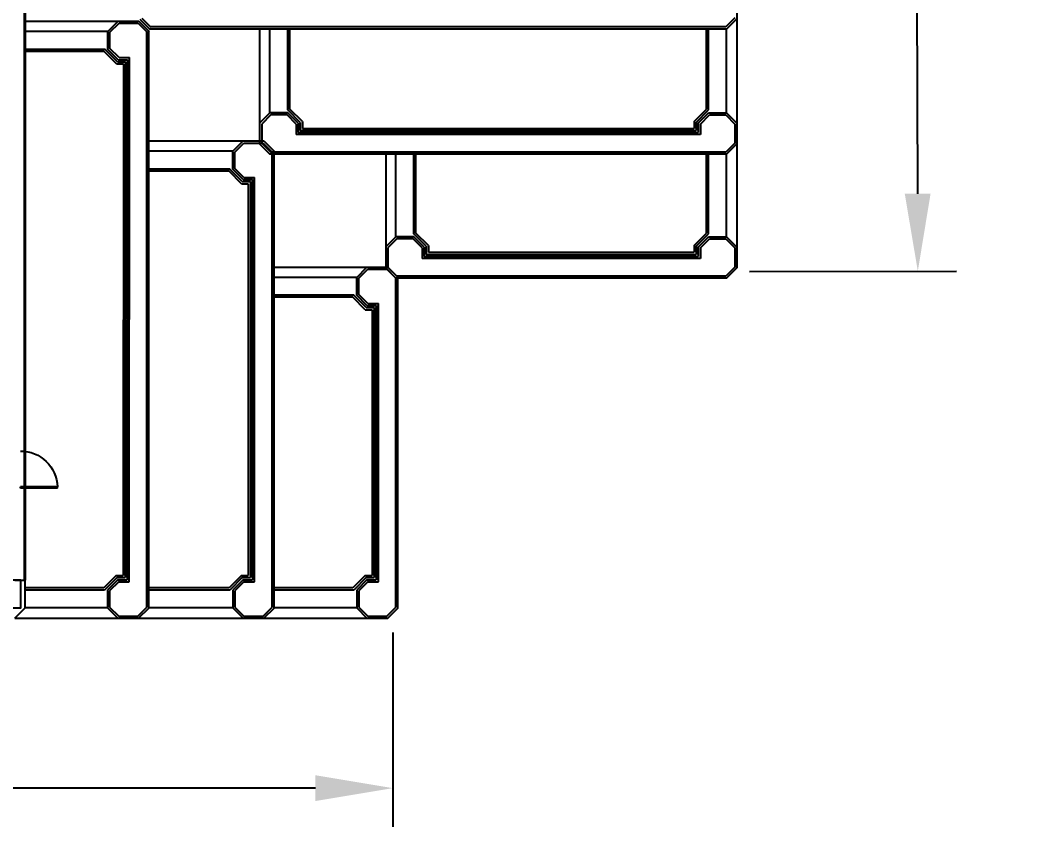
# Model space of a CAD drawing. Header units: millimetres. Extents: x 489553472 to 489553809, y 110504095 to 110504426.
# Drawn here: x 489553711.6 to 489553808.9, y 110504095.3 to 110504173.4 of the extents above; entities that cross this region are included whole.
import ezdxf

# ---------------------------------------------------------------- set-up
doc = ezdxf.new("R2010")
doc.units = ezdxf.units.MM
for name, color, linetype in [('DIM', 3, 'Continuous'), ('E-B-FURR', 6, 'Continuous'), ('E-B-GLAZ', 72, 'Continuous'), ('E-B-SHEL', 2, 'Continuous'), ('E-F-DOOR', 3, 'Continuous'), ('E-F-TERR', 4, 'Continuous')]:
    doc.layers.add(name, color=color, linetype=linetype)
doc.styles.get("Standard").update_dxf_attribs({"font": 'arial.ttf'})
doc.dimstyles.new('ISO-25', dxfattribs={"dimscale": 3, "dimtxt": 2.5, "dimasz": 2.5, "dimexe": 1.25, "dimexo": 0.625, "dimtad": 1, "dimdsep": 46, "dimtxsty": 'Standard', "dimcen": 2.5, "dimadec": 0, "dimazin": 0, "dimtfac": 1, "dimtmove": 0, "dimatfit": 3, "dimfxl": 0, "dimarcsym": 0})

# ---------------------------------------------------------------- blocks, each defined once
blk = doc.blocks.new('DR-36')
for p, q in [((0, 36), (0, 0)), ((0, 36), (1.5, 36)), ((1.5, 36), (1.5, 0)), ((0, 0), (1.5, 0))]:
    blk.add_line(p, q)
blk.add_arc((0, 0), 36, 0, 87.61406)
blk = doc.blocks.new('*D21')
at = {"layer": 'Defpoints', "color": 0, "transparency": 16777216}
for p in [(489553564.549, 110504116.012), (489553747.652, 110504116.008), (489553564.548, 110504099.071)]:
    blk.add_point(p, dxfattribs=at)
at = {"layer": 'DIM', "color": 0, "lineweight": -2, "transparency": 16777216}
for p, q in [((489553564.548, 110504114.137), (489553564.548, 110504095.321)), ((489553747.652, 110504114.133), (489553747.652, 110504095.318)), ((489553740.152, 110504099.068), (489553572.048, 110504099.071))]:
    blk.add_line(p, q, dxfattribs=at)
at = {"layer": 'DIM', "color": 0, "transparency": 16777216}
for points in [[(489553572.048, 110504100.321), (489553572.048, 110504097.821), (489553564.548, 110504099.071)], [(489553740.152, 110504100.318), (489553740.152, 110504097.818), (489553747.652, 110504099.068)]]:
    blk.add_solid(points, dxfattribs=at)
at = {"layer": 'DIM', "color": 0, "transparency": 16777216, "insert": (489553656.1, 110504104.774), "char_height": 7.5, "attachment_point": 5, "rotation": 359.99881}
blk.add_mtext('188', dxfattribs=at)
blk = doc.blocks.new('*D22')
at = {"layer": 'Defpoints', "color": 0, "transparency": 16777216}
for p in [(489553779.956, 110504328.789), (489553798.115, 110504328.826), (489553780.319, 110504149.075)]:
    blk.add_point(p, dxfattribs=at)
at = {"layer": 'DIM', "color": 0, "lineweight": -2, "transparency": 16777216}
for p, q in [((489553781.831, 110504328.793), (489553801.865, 110504328.833)), ((489553798.462, 110504156.611), (489553798.13, 110504321.326)), ((489553782.194, 110504149.078), (489553802.227, 110504149.119))]:
    blk.add_line(p, q, dxfattribs=at)
at = {"layer": 'DIM', "color": 0, "transparency": 16777216}
for points in [[(489553799.38, 110504321.328), (489553796.88, 110504321.323), (489553798.115, 110504328.826)], [(489553799.712, 110504156.614), (489553797.212, 110504156.609), (489553798.477, 110504149.111)]]:
    blk.add_solid(points, dxfattribs=at)
at = {"layer": 'DIM', "color": 0, "transparency": 16777216, "insert": (489553804, 110504238.98), "char_height": 7.5, "attachment_point": 5, "rotation": 270.11554}
blk.add_mtext('188', dxfattribs=at)

msp = doc.modelspace()

# ---------------------------------------------------------------- linework, layer by layer
at = {"layer": 'E-B-FURR'}
msp.add_lwpolyline([(489553708.4374142, 110504116.5123077), (489553711.6374142, 110504116.5123077), (489553711.6374142, 110504119.2123077), (489553708.4374142, 110504119.2123077)], close=True, dxfattribs=at)
at = {"layer": 'E-B-GLAZ'}
for p, q in [((489553711.9485221, 110504182.3123077), (489553711.9485221, 110504119.2018414)), ((489553712.0485221, 110504182.3123077), (489553712.0485221, 110504119.2018414)), ((489553712.0485221, 110504173.3123077), (489553722.0485221, 110504173.3123077))]:
    msp.add_line(p, q, dxfattribs=at)
at = {"layer": 'E-B-SHEL'}
for p, q in [((489553711.0485221, 110504119.2018414), (489553712.0485221, 110504119.2018414)), ((489553712.0485221, 110504116.5162977), (489553712.0485221, 110504119.2018414)), ((489553711.0445321, 110504115.5123077), (489553712.0485221, 110504116.5162977))]:
    msp.add_line(p, q, dxfattribs=at)
at = {"layer": 'E-F-TERR'}
for p, q in [((489553780.9561564, 110504185.5410892), (489553780.9561564, 110504162.9881408)), ((489553711.9441818, 110504173.3138476), (489553721.5085866, 110504173.3138476)), ((489553720.0660932, 110504172.3143361), (489553721.0660932, 110504173.3143361)), ((489553721.0737274, 110504173.3138476), (489553723.0737274, 110504173.3138476)), ((489553721.0737274, 110504173.3138476), (489553723.0737274, 110504173.3138476)), ((489553723.0737274, 110504173.3138476), (489553724.0660932, 110504172.3214818)), ((489553723.1546165, 110504173.5118939), (489553724.1469823, 110504172.5195281)), ((489553723.3546165, 110504173.5947366), (489553724.229825, 110504172.7195281)), ((489553780.7561564, 110504173.6277542), (489553779.8809479, 110504172.7525457)), ((489553779.9637906, 110504172.5525457), (489553780.9561564, 110504173.5449115)), ((489553780.9561564, 110504173.5449115), (489553779.9637906, 110504172.5525457)), ((489553720.0660932, 110504172.3138476), (489553711.9441818, 110504172.3138476)), ((489553720.0660932, 110504170.5817985), (489553720.0660932, 110504172.3143361)), ((489553720.2660932, 110504172.2314933), (489553721.1484475, 110504173.1138476)), ((489553720.2660932, 110504170.6646412), (489553720.2660932, 110504172.2314933)), ((489553721.1484475, 110504173.1138476), (489553722.9908847, 110504173.1138476)), ((489553722.9908847, 110504173.1138476), (489553723.8660932, 110504172.2386391)), ((489553723.8330756, 110504116.5875162), (489553723.8330756, 110504172.2716568)), ((489553724.0330756, 110504116.5046735), (489553724.0330756, 110504172.3544995)), ((489553779.9637906, 110504172.5525457), (489553724.1139646, 110504172.5525457)), ((489553779.8809479, 110504172.7525457), (489553724.1968073, 110504172.7525457)), ((489553734.7561564, 110504172.5525457), (489553734.7561564, 110504162.9881408)), ((489553735.7561564, 110504164.4306342), (489553735.7561564, 110504172.5525457)), ((489553737.4882055, 110504164.713477), (489553737.4882055, 110504172.5520917)), ((489553737.6882055, 110504164.7963197), (489553737.6882055, 110504172.5520917)), ((489553778.0241073, 110504164.7963197), (489553778.0241073, 110504172.5525457)), ((489553778.2241073, 110504164.713477), (489553778.2241073, 110504172.5525457)), ((489553779.9561564, 110504164.4306342), (489553779.9561564, 110504172.5525457)), ((489553719.7832505, 110504170.5817985), (489553711.9446358, 110504170.5817985)), ((489553719.7004078, 110504170.3817985), (489553711.9446358, 110504170.3817985)), ((489553720.9004078, 110504169.1817985), (489553719.7004078, 110504170.3817985)), ((489553720.9832505, 110504169.3817985), (489553719.7832505, 110504170.5817985)), ((489553721.0660932, 110504169.5817985), (489553720.0660932, 110504170.5817985)), ((489553721.148936, 110504169.7817985), (489553720.2660932, 110504170.6646412)), ((489553720.9832505, 110504169.3817985), (489553721.7660932, 110504169.3817985)), ((489553721.0660932, 110504169.5817985), (489553721.9660932, 110504169.5817985)), ((489553721.148936, 110504169.7817985), (489553722.1596283, 110504169.7817985)), ((489553721.7660932, 110504169.3817985), (489553721.7330756, 110504119.4443568)), ((489553721.9660932, 110504169.5817985), (489553721.9330756, 110504119.2443568)), ((489553722.1266106, 110504119.0443568), (489553722.1596283, 110504169.7817985)), ((489553720.9004078, 110504169.1817985), (489553721.5660932, 110504169.1817985)), ((489553721.5660932, 110504169.1817985), (489553721.5330756, 110504119.6443568)), ((489553735.755668, 110504164.4306342), (489553734.755668, 110504163.4306342)), ((489553737.4882055, 110504164.4306342), (489553735.755668, 110504164.4306342)), ((489553738.6882055, 110504163.513477), (489553737.4882055, 110504164.713477)), ((489553738.4882055, 110504163.4306342), (489553737.4882055, 110504164.4306342)), ((489553738.8882055, 110504163.5963197), (489553737.6882055, 110504164.7963197)), ((489553776.8241073, 110504163.5963197), (489553778.0241073, 110504164.7963197)), ((489553777.0241073, 110504163.513477), (489553778.2241073, 110504164.713477)), ((489553777.2241073, 110504163.4306342), (489553778.2241073, 110504164.4306342)), ((489553778.2241073, 110504164.4306342), (489553779.9566448, 110504164.4306342)), ((489553779.9566448, 110504164.4306342), (489553780.9566448, 110504163.4306342)), ((489553734.7561564, 110504163.4230001), (489553734.7561564, 110504161.4230001)), ((489553734.7561564, 110504163.4230001), (489553734.7561564, 110504161.4230001)), ((489553735.8385107, 110504164.2306342), (489553734.9561564, 110504163.3482799)), ((489553737.4053628, 110504164.2306342), (489553735.8385107, 110504164.2306342)), ((489553738.2882055, 110504163.3477915), (489553737.4053628, 110504164.2306342)), ((489553738.4882055, 110504163.4306342), (489553738.4882055, 110504162.5306342)), ((489553738.6882055, 110504163.513477), (489553738.6882055, 110504162.7306342)), ((489553738.8882055, 110504163.5963197), (489553738.8882055, 110504162.9306342)), ((489553776.8241073, 110504163.5963197), (489553776.8241073, 110504162.9306342)), ((489553777.0241073, 110504163.513477), (489553777.0241073, 110504162.7306342)), ((489553777.2241073, 110504163.4306342), (489553777.2241073, 110504162.5306342)), ((489553777.4241073, 110504163.3477915), (489553778.30695, 110504164.2306342)), ((489553778.30695, 110504164.2306342), (489553779.8738021, 110504164.2306342)), ((489553779.8738021, 110504164.2306342), (489553780.7561564, 110504163.3482799)), ((489553780.9561564, 110504163.4230001), (489553780.9561564, 110504161.4230001)), ((489553780.9561564, 110504163.4230001), (489553780.9561564, 110504161.4230001)), ((489553734.9561564, 110504163.3482799), (489553734.9561564, 110504161.5058428)), ((489553738.2882055, 110504163.3477915), (489553738.2882055, 110504162.3370992)), ((489553738.4882055, 110504162.5306342), (489553777.2241073, 110504162.5306342)), ((489553738.6882055, 110504162.7306342), (489553777.0241073, 110504162.7306342)), ((489553738.8882055, 110504162.9306342), (489553776.8241073, 110504162.9306342)), ((489553777.4241073, 110504163.3477915), (489553777.4241073, 110504162.3370992)), ((489553780.7561564, 110504163.3482799), (489553780.7561564, 110504161.5058428)), ((489553780.9561564, 110504162.4730001), (489553780.9561564, 110504161.4230001)), ((489553724.0330756, 110504161.7123077), (489553733.5974805, 110504161.7123077)), ((489553732.1549871, 110504160.7127961), (489553733.1549871, 110504161.7127961)), ((489553732.3549871, 110504160.6299534), (489553733.2373414, 110504161.5123077)), ((489553733.1626212, 110504161.7123077), (489553735.1626212, 110504161.7123077)), ((489553733.1626212, 110504161.7123077), (489553735.1626212, 110504161.7123077)), ((489553733.2373414, 110504161.5123077), (489553735.0797785, 110504161.5123077)), ((489553734.9561564, 110504161.5058428), (489553735.8313649, 110504160.6306342)), ((489553735.0797785, 110504161.5123077), (489553735.9549871, 110504160.6370992)), ((489553735.1626212, 110504161.7123077), (489553736.1549871, 110504160.7199419)), ((489553777.4241073, 110504162.3370992), (489553738.2882055, 110504162.3370992)), ((489553780.7561564, 110504161.5058428), (489553779.8809479, 110504160.6306342)), ((489553780.9561564, 110504161.5590107), (489553780.9561564, 110504150.9946058)), ((489553732.1549871, 110504160.7123077), (489553724.0330756, 110504160.7123077)), ((489553732.1549871, 110504158.9802586), (489553732.1549871, 110504160.7127961)), ((489553732.3549871, 110504159.0631013), (489553732.3549871, 110504160.6299534)), ((489553734.7561564, 110504161.4230001), (489553735.7485222, 110504160.4306342)), ((489553779.8809479, 110504160.6306342), (489553735.8313649, 110504160.6306342)), ((489553735.9549871, 110504116.5875162), (489553735.9549871, 110504160.6370992)), ((489553736.1549871, 110504116.5046735), (489553736.1549871, 110504160.7199419)), ((489553780.9561564, 110504161.4230001), (489553779.9637906, 110504160.4306342)), ((489553779.9637906, 110504160.4306342), (489553780.9561564, 110504161.4230001)), ((489553779.9637906, 110504160.4306342), (489553735.7485222, 110504160.4306342)), ((489553746.9561564, 110504160.4306342), (489553746.9561564, 110504150.9946058)), ((489553747.9561564, 110504152.4370992), (489553747.9561564, 110504160.4306342)), ((489553749.6882055, 110504152.7199419), (489553749.6882055, 110504160.4306342)), ((489553749.8882055, 110504152.8027846), (489553749.8882055, 110504160.4306342)), ((489553778.0241073, 110504152.8027846), (489553778.0241073, 110504160.4306342)), ((489553778.2241073, 110504152.7199419), (489553778.2241073, 110504160.4306342)), ((489553779.9561564, 110504152.4370992), (489553779.9561564, 110504160.4306342)), ((489553731.8721443, 110504158.9802586), (489553724.0335296, 110504158.9802586)), ((489553731.7893016, 110504158.7802586), (489553724.0335296, 110504158.7802586)), ((489553732.9893016, 110504157.5802586), (489553731.7893016, 110504158.7802586)), ((489553733.0721443, 110504157.7802586), (489553731.8721443, 110504158.9802586)), ((489553733.1549871, 110504157.9802586), (489553732.1549871, 110504158.9802586)), ((489553733.2378298, 110504158.1802586), (489553732.3549871, 110504159.0631013)), ((489553732.9893016, 110504157.5802586), (489553733.6549871, 110504157.5802586)), ((489553733.0721443, 110504157.7802586), (489553733.8549871, 110504157.7802586)), ((489553733.1549871, 110504157.9802586), (489553734.0549871, 110504157.9802586)), ((489553733.2378298, 110504158.1802586), (489553734.2485221, 110504158.1802586)), ((489553733.6549871, 110504157.5802586), (489553733.6549871, 110504119.6443568)), ((489553733.8549871, 110504157.7802586), (489553733.8549871, 110504119.4443568)), ((489553734.0549871, 110504157.9802586), (489553734.0549871, 110504119.2443568)), ((489553734.2485221, 110504119.0443568), (489553734.2485221, 110504158.1802586)), ((489553750.8882055, 110504151.5199419), (489553749.6882055, 110504152.7199419)), ((489553751.0882055, 110504151.6027846), (489553749.8882055, 110504152.8027846)), ((489553776.8241073, 110504151.6027846), (489553778.0241073, 110504152.8027846)), ((489553777.0241073, 110504151.5199419), (489553778.2241073, 110504152.7199419)), ((489553747.955668, 110504152.4370992), (489553746.955668, 110504151.4370992)), ((489553748.0385107, 110504152.2370992), (489553747.1561564, 110504151.3547449)), ((489553749.6882055, 110504152.4370992), (489553747.955668, 110504152.4370992)), ((489553749.6053628, 110504152.2370992), (489553748.0385107, 110504152.2370992)), ((489553750.4882055, 110504151.3542565), (489553749.6053628, 110504152.2370992)), ((489553750.6882055, 110504151.4370992), (489553749.6882055, 110504152.4370992)), ((489553777.2241073, 110504151.4370992), (489553778.2241073, 110504152.4370992)), ((489553777.4241073, 110504151.3542565), (489553778.30695, 110504152.2370992)), ((489553778.2241073, 110504152.4370992), (489553779.9566448, 110504152.4370992)), ((489553778.30695, 110504152.2370992), (489553779.8738021, 110504152.2370992)), ((489553779.8738021, 110504152.2370992), (489553780.7561564, 110504151.3547449)), ((489553779.9566448, 110504152.4370992), (489553780.9566448, 110504151.4370992)), ((489553746.9561564, 110504151.429465), (489553746.9561564, 110504149.429465)), ((489553746.9561564, 110504151.429465), (489553746.9561564, 110504149.429465)), ((489553747.1561564, 110504151.3547449), (489553747.1561564, 110504149.5123077)), ((489553750.4882055, 110504151.3542565), (489553750.4882055, 110504150.3370992)), ((489553750.6882055, 110504151.4370992), (489553750.6882055, 110504150.5370992)), ((489553750.8882055, 110504151.5199419), (489553750.8882055, 110504150.7370992)), ((489553750.8882055, 110504150.7370992), (489553777.0241073, 110504150.7370992)), ((489553751.0882055, 110504151.6027846), (489553751.0882055, 110504150.9370992)), ((489553751.0882055, 110504150.9370992), (489553776.8241073, 110504150.9370992)), ((489553776.8241073, 110504151.6027846), (489553776.8241073, 110504150.9370992)), ((489553777.0241073, 110504151.5199419), (489553777.0241073, 110504150.7370992)), ((489553777.2241073, 110504151.4370992), (489553777.2241073, 110504150.5370992)), ((489553777.4241073, 110504151.3542565), (489553777.4241073, 110504150.3370992)), ((489553780.7561564, 110504151.3547449), (489553780.7561564, 110504149.5123077)), ((489553780.9561564, 110504151.429465), (489553780.9561564, 110504149.429465)), ((489553780.9561564, 110504151.429465), (489553780.9561564, 110504149.429465)), ((489553746.9561564, 110504150.479465), (489553746.9561564, 110504149.429465)), ((489553777.4241073, 110504150.3370992), (489553750.4882055, 110504150.3370992)), ((489553750.6882055, 110504150.5370992), (489553777.2241073, 110504150.5370992)), ((489553780.9561564, 110504150.479465), (489553780.9561564, 110504149.429465)), ((489553736.1549871, 110504149.5123077), (489553745.5910155, 110504149.5123077)), ((489553744.1485221, 110504148.5127961), (489553745.1485221, 110504149.5127961)), ((489553744.3485221, 110504148.4299534), (489553745.2308764, 110504149.3123077)), ((489553745.1561563, 110504149.5123077), (489553747.1561563, 110504149.5123077)), ((489553745.1561563, 110504149.5123077), (489553747.1561563, 110504149.5123077)), ((489553745.2308764, 110504149.3123077), (489553747.0733136, 110504149.3123077)), ((489553746.1061563, 110504149.5123077), (489553747.1561563, 110504149.5123077)), ((489553746.9561564, 110504149.429465), (489553747.9485222, 110504148.4370992)), ((489553747.9485222, 110504148.4370992), (489553746.9561564, 110504149.429465)), ((489553747.0733136, 110504149.3123077), (489553747.9485221, 110504148.4370992)), ((489553748.1485221, 110504148.5199419), (489553747.1561563, 110504149.5123077)), ((489553747.1561563, 110504149.5123077), (489553748.1485221, 110504148.5199419)), ((489553747.1561564, 110504149.5123077), (489553748.0313649, 110504148.6370992)), ((489553780.7561564, 110504149.5123077), (489553779.8809479, 110504148.6370992)), ((489553780.9561564, 110504149.429465), (489553779.9637906, 110504148.4370992)), ((489553779.9637906, 110504148.4370992), (489553780.9561564, 110504149.429465)), ((489553744.1485221, 110504148.5123077), (489553736.1549871, 110504148.5123077)), ((489553744.1485221, 110504146.7802586), (489553744.1485221, 110504148.5127961)), ((489553744.3485221, 110504146.8631013), (489553744.3485221, 110504148.4299534)), ((489553747.9485221, 110504116.5875162), (489553747.9485221, 110504148.4370992)), ((489553779.9637906, 110504148.4370992), (489553747.9485222, 110504148.4370992)), ((489553779.8809479, 110504148.6370992), (489553748.0313649, 110504148.6370992)), ((489553748.1485221, 110504116.5046735), (489553748.1485221, 110504148.5199419)), ((489553745.2313648, 110504145.9802586), (489553744.3485221, 110504146.8631013)), ((489553743.8656794, 110504146.7802586), (489553736.1549871, 110504146.7802586)), ((489553743.7828367, 110504146.5802586), (489553736.1549871, 110504146.5802586)), ((489553744.9828367, 110504145.3802586), (489553743.7828367, 110504146.5802586)), ((489553745.0656794, 110504145.5802586), (489553743.8656794, 110504146.7802586)), ((489553745.1485221, 110504145.7802586), (489553744.1485221, 110504146.7802586)), ((489553745.2313648, 110504145.9802586), (489553746.2485221, 110504145.9802586)), ((489553746.2485221, 110504119.0443568), (489553746.2485221, 110504145.9802586)), ((489553744.9828367, 110504145.3802586), (489553745.6485221, 110504145.3802586)), ((489553745.0656794, 110504145.5802586), (489553745.8485221, 110504145.5802586)), ((489553745.1485221, 110504145.7802586), (489553746.0485221, 110504145.7802586)), ((489553745.6485221, 110504145.3802586), (489553745.6485221, 110504119.6443568)), ((489553745.8485221, 110504145.5802586), (489553745.8485221, 110504119.4443568)), ((489553746.0485221, 110504145.7802586), (489553746.0485221, 110504119.2443568)), ((489553720.8673902, 110504119.6443568), (489553719.6673902, 110504118.4443568)), ((489553720.8673902, 110504119.6443568), (489553721.5330756, 110504119.6443568)), ((489553732.9893016, 110504119.6443568), (489553731.7893016, 110504118.4443568)), ((489553732.9893016, 110504119.6443568), (489553733.6549871, 110504119.6443568)), ((489553744.9828367, 110504119.6443568), (489553743.7828367, 110504118.4443568)), ((489553744.9828367, 110504119.6443568), (489553745.6485221, 110504119.6443568)), ((489553720.9502329, 110504119.4443568), (489553719.7502329, 110504118.2443568)), ((489553721.0330756, 110504119.2443568), (489553720.0330756, 110504118.2443568)), ((489553721.1159183, 110504119.0443568), (489553720.2330756, 110504118.1615141)), ((489553720.9502329, 110504119.4443568), (489553721.7330756, 110504119.4443568)), ((489553721.0330756, 110504119.2443568), (489553721.9330756, 110504119.2443568)), ((489553721.1159183, 110504119.0443568), (489553722.1266106, 110504119.0443568)), ((489553733.0721443, 110504119.4443568), (489553731.8721443, 110504118.2443568)), ((489553733.1549871, 110504119.2443568), (489553732.1549871, 110504118.2443568)), ((489553733.2378298, 110504119.0443568), (489553732.3549871, 110504118.1615141)), ((489553733.0721443, 110504119.4443568), (489553733.8549871, 110504119.4443568)), ((489553733.1549871, 110504119.2443568), (489553734.0549871, 110504119.2443568)), ((489553733.2378298, 110504119.0443568), (489553734.2485221, 110504119.0443568)), ((489553745.0656794, 110504119.4443568), (489553743.8656794, 110504118.2443568)), ((489553745.1485221, 110504119.2443568), (489553744.1485221, 110504118.2443568)), ((489553745.2313648, 110504119.0443568), (489553744.3485221, 110504118.1615141)), ((489553745.0656794, 110504119.4443568), (489553745.8485221, 110504119.4443568)), ((489553745.1485221, 110504119.2443568), (489553746.0485221, 110504119.2443568)), ((489553745.2313648, 110504119.0443568), (489553746.2485221, 110504119.0443568)), ((489553719.6673902, 110504118.4443568), (489553712.0485221, 110504118.4443568)), ((489553719.7502329, 110504118.2443568), (489553712.0485221, 110504118.2443568)), ((489553720.0330756, 110504118.2443568), (489553720.0330756, 110504116.5118193)), ((489553720.2330756, 110504118.1615141), (489553720.2330756, 110504116.594662)), ((489553731.7893016, 110504118.4443568), (489553724.0330756, 110504118.4443568)), ((489553731.8721443, 110504118.2443568), (489553724.0330756, 110504118.2443568)), ((489553732.1549871, 110504118.2443568), (489553732.1549871, 110504116.5118193)), ((489553732.3549871, 110504118.1615141), (489553732.3549871, 110504116.594662)), ((489553743.7828367, 110504118.4443568), (489553736.1549871, 110504118.4443568)), ((489553743.8656794, 110504118.2443568), (489553736.1549871, 110504118.2443568)), ((489553744.1485221, 110504118.2443568), (489553744.1485221, 110504116.5118193)), ((489553744.3485221, 110504118.1615141), (489553744.3485221, 110504116.594662)), ((489553720.0330756, 110504116.5123077), (489553712.0445321, 110504116.5123077)), ((489553720.0330756, 110504116.5118193), (489553721.0330756, 110504115.5118193)), ((489553720.2330756, 110504116.594662), (489553721.1154299, 110504115.7123077)), ((489553721.1154299, 110504115.7123077), (489553722.9578671, 110504115.7123077)), ((489553722.9578671, 110504115.7123077), (489553723.8330756, 110504116.5875162)), ((489553723.0407098, 110504115.5123077), (489553724.0330756, 110504116.5046735)), ((489553724.0330756, 110504116.5046735), (489553723.0407098, 110504115.5123077)), ((489553732.1549871, 110504116.5123077), (489553724.0330756, 110504116.5123077)), ((489553732.1549871, 110504116.5118193), (489553733.1549871, 110504115.5118193)), ((489553732.3549871, 110504116.594662), (489553733.2373414, 110504115.7123077)), ((489553733.2373414, 110504115.7123077), (489553735.0797785, 110504115.7123077)), ((489553735.0797785, 110504115.7123077), (489553735.9549871, 110504116.5875162)), ((489553736.1549871, 110504116.5046735), (489553735.1626212, 110504115.5123077)), ((489553735.1626212, 110504115.5123077), (489553736.1549871, 110504116.5046735)), ((489553744.1485221, 110504116.5123077), (489553736.1549871, 110504116.5123077)), ((489553744.1485221, 110504116.5118193), (489553745.1485221, 110504115.5118193)), ((489553744.3485221, 110504116.594662), (489553745.2308764, 110504115.7123077)), ((489553745.2308764, 110504115.7123077), (489553747.0733136, 110504115.7123077)), ((489553747.0733136, 110504115.7123077), (489553747.9485221, 110504116.5875162)), ((489553748.1485221, 110504116.5046735), (489553747.1561563, 110504115.5123077)), ((489553747.1561563, 110504115.5123077), (489553748.1485221, 110504116.5046735)), ((489553711.0445321, 110504115.5123077), (489553733.5974805, 110504115.5123077)), ((489553721.0407098, 110504115.5123077), (489553723.0407098, 110504115.5123077)), ((489553721.0407098, 110504115.5123077), (489553723.0407098, 110504115.5123077)), ((489553721.9907098, 110504115.5123077), (489553723.0407098, 110504115.5123077)), ((489553733.1626212, 110504115.5123077), (489553735.1626212, 110504115.5123077)), ((489553733.1626212, 110504115.5123077), (489553735.1626212, 110504115.5123077)), ((489553734.1126212, 110504115.5123077), (489553735.1626212, 110504115.5123077)), ((489553735.0266106, 110504115.5123077), (489553745.5910155, 110504115.5123077)), ((489553745.1561563, 110504115.5123077), (489553747.1561563, 110504115.5123077)), ((489553745.1561563, 110504115.5123077), (489553747.1561563, 110504115.5123077)), ((489553746.1061563, 110504115.5123077), (489553747.1561563, 110504115.5123077))]:
    msp.add_line(p, q, dxfattribs=at)

# ---------------------------------------------------------------- block references
at = {"layer": 'E-F-DOOR', "xscale": -0.1, "yscale": 0.1, "zscale": 0.1, "rotation": 270}
msp.add_blockref('DR-36', (489553711.5985215, 110504128.0963321), dxfattribs=at)

# ---------------------------------------------------------------- dimensions: what is measured, and where the dimension line sits
at = {"layer": 'DIM'}
for p1, p2, distance, picture, middle in [((489553780.3185521, 110504149.0747035), (489553779.9561564, 110504328.7890914), -18.1588915, '*D22', (489553804.0004948, 110504238.9800176)), ((489553747.6523392, 110504116.0084906), (489553564.5485221, 110504116.0123077), 16.9408588, '*D21', (489553656.1001964, 110504104.7738378))]:
    dim = msp.add_aligned_dim(p1=p1, p2=p2, distance=distance, text='188', dimstyle='ISO-25', dxfattribs=at)
    dim.commit()
    dim.dimension.update_dxf_attribs({"geometry": picture, "text_midpoint": middle})

doc.saveas('drawing.dxf')
